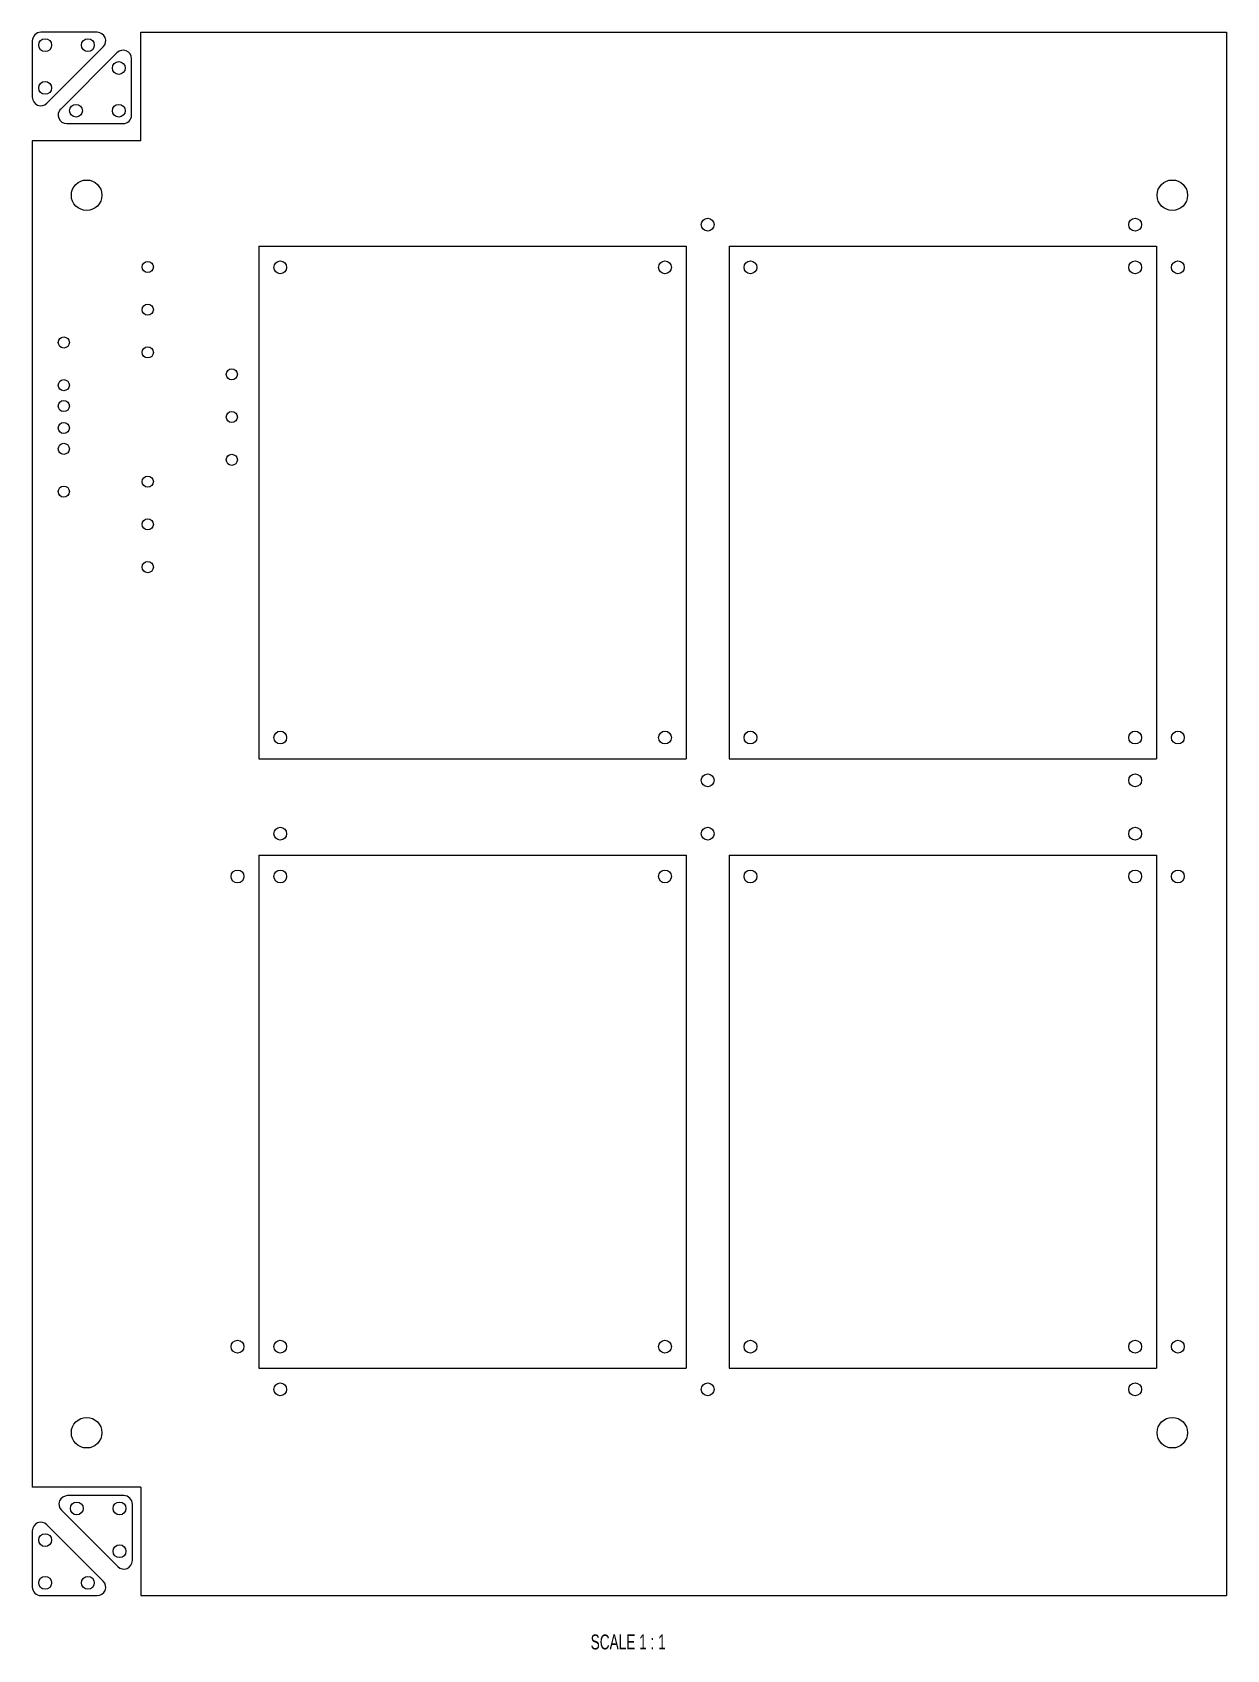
# Model space of a CAD drawing. Header units: millimetres. Extents: x 19 to 298, y 13 to 392.
import ezdxf

# ---------------------------------------------------------------- set-up
doc = ezdxf.new("R2010")
doc.units = ezdxf.units.MM
doc.layers.add('FORMAT', color=7, linetype='Continuous')
doc.styles.add('SLDTEXTSTYLE0', font='TXT', dxfattribs={"width": 0.681818})

msp = doc.modelspace()

# ---------------------------------------------------------------- linework, layer by layer
at = {"color": 7, "linetype": 'Continuous', "lineweight": 15}
for p, q in [((33.9, 391.53), (20.72, 391.53)), ((44.12, 391.53), (298.12, 391.53)), ((44.12, 366.13), (44.12, 391.53)), ((298.12, 391.53), (298.12, 25.77)), ((18.72, 389.53), (18.72, 376.35)), ((22.14, 374.94), (35.31, 388.11)), ((38.52, 386.76), (25.35, 373.59)), ((41.94, 372.18), (41.94, 385.35)), ((26.76, 370.18), (39.94, 370.18)), ((18.72, 366.13), (18.72, 51.17)), ((44.12, 366.13), (18.72, 366.13)), ((71.72, 341.53), (71.72, 221.53)), ((71.72, 341.53), (171.72, 341.53)), ((171.72, 341.53), (171.72, 221.53)), ((181.72, 341.53), (281.72, 341.53)), ((181.72, 341.53), (181.72, 221.53)), ((281.72, 341.53), (281.72, 221.53)), ((71.72, 221.53), (171.72, 221.53)), ((181.72, 221.53), (281.72, 221.53)), ((71.72, 199.03), (171.72, 199.03)), ((71.72, 199.03), (71.72, 79.03)), ((171.72, 199.03), (171.72, 79.03)), ((181.72, 199.03), (281.72, 199.03)), ((181.72, 199.03), (181.72, 79.03)), ((281.72, 199.03), (281.72, 79.03)), ((71.72, 79.03), (171.72, 79.03)), ((181.72, 79.03), (281.72, 79.03)), ((44.12, 51.17), (18.72, 51.17)), ((44.12, 51.17), (44.12, 25.77)), ((25.54, 45.75), (38.71, 32.58)), ((40.12, 49.17), (26.95, 49.17)), ((42.12, 33.99), (42.12, 47.17)), ((35.31, 29.18), (22.14, 42.35)), ((18.72, 40.94), (18.72, 27.77)), ((20.72, 25.77), (33.9, 25.77)), ((44.12, 25.77), (298.12, 25.77))]:
    msp.add_line(p, q, dxfattribs=at)
for centre, radius in [((21.72, 388.53), 1.5), ((31.72, 388.53), 1.5), ((38.94, 383.18), 1.5), ((21.72, 378.53), 1.5), ((28.94, 373.18), 1.5), ((38.94, 373.18), 1.5), ((31.42, 353.41), 3.57), ((285.42, 353.41), 3.57), ((176.72, 346.53), 1.5), ((276.72, 346.53), 1.5), ((45.73, 336.64), 1.3), ((76.72, 336.53), 1.5), ((166.72, 336.53), 1.5), ((186.72, 336.53), 1.5), ((276.72, 336.53), 1.5), ((286.72, 336.53), 1.5), ((45.73, 326.64), 1.3), ((26.08, 318.97), 1.3), ((45.73, 316.64), 1.3), ((65.39, 311.52), 1.3), ((26.08, 308.97), 1.3), ((26.08, 304.08), 1.3), ((65.39, 301.52), 1.3), ((26.08, 298.97), 1.3), ((26.08, 294.08), 1.3), ((65.39, 291.52), 1.3), ((45.73, 286.41), 1.3), ((26.08, 284.08), 1.3), ((45.73, 276.41), 1.3), ((45.73, 266.41), 1.3), ((76.72, 226.53), 1.5), ((166.72, 226.53), 1.5), ((186.72, 226.53), 1.5), ((276.72, 226.53), 1.5), ((286.72, 226.53), 1.5), ((176.72, 216.53), 1.5), ((276.72, 216.53), 1.5), ((76.72, 204.03), 1.5), ((176.72, 204.03), 1.5), ((276.72, 204.03), 1.5), ((66.72, 194.03), 1.5), ((76.72, 194.03), 1.5), ((166.72, 194.03), 1.5), ((186.72, 194.03), 1.5), ((276.72, 194.03), 1.5), ((286.72, 194.03), 1.5), ((66.72, 84.03), 1.5), ((76.72, 84.03), 1.5), ((166.72, 84.03), 1.5), ((186.72, 84.03), 1.5), ((276.72, 84.03), 1.5), ((286.72, 84.03), 1.5), ((76.72, 74.03), 1.5), ((176.72, 74.03), 1.5), ((276.72, 74.03), 1.5), ((31.42, 63.89), 3.57), ((285.42, 63.89), 3.57), ((29.12, 46.17), 1.5), ((39.12, 46.17), 1.5), ((21.72, 38.77), 1.5), ((39.12, 36.17), 1.5), ((21.72, 28.77), 1.5), ((31.72, 28.77), 1.5)]:
    msp.add_circle(centre, radius, dxfattribs=at)
for centre, start, end in [((20.72, 389.53), 90, 180), ((33.9, 389.53), 315, 90), ((39.94, 385.35), 0, 135), ((20.72, 376.35), 180, 315), ((26.76, 372.18), 135, 270), ((39.94, 372.18), 270, 0), ((26.95, 47.17), 90, 225), ((40.12, 47.17), 0, 90), ((20.72, 40.94), 45, 180), ((40.12, 33.99), 225, 0), ((20.72, 27.77), 180, 270), ((33.9, 27.77), 270, 45)]:
    msp.add_arc(centre, 2, start, end, dxfattribs=at)

# ---------------------------------------------------------------- texts
at = {"layer": 'FORMAT', "insert": (158.12, 16.69), "char_height": 3.5, "attachment_point": 2, "style": 'SLDTEXTSTYLE0'}
msp.add_mtext('SCALE 1 : 1', dxfattribs=at)

doc.saveas('drawing.dxf')
